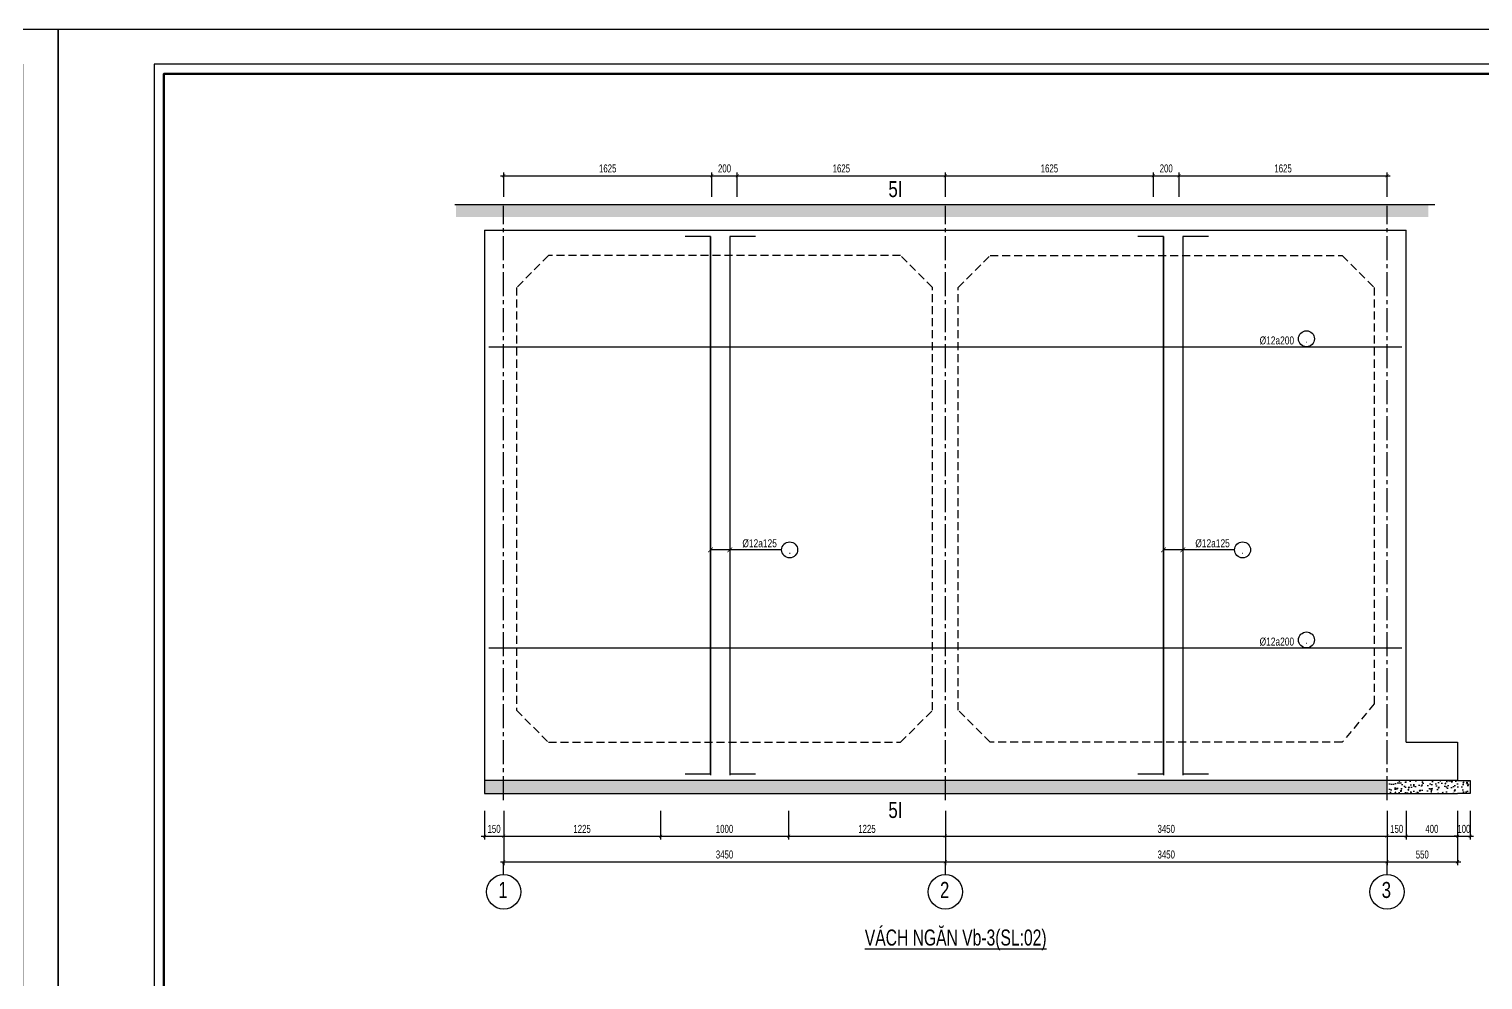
# Model space of a CAD drawing. Header units: millimetres. Extents: x -743195 to -406795, y -426565 to -367165.
# Drawn here: x -491801 to -446379, y -396865 to -367165 of the extents above; entities that cross this region are included whole.
import ezdxf
from ezdxf.enums import TextEntityAlignment as Align

# ---------------------------------------------------------------- set-up
doc = ezdxf.new("R2010")
doc.units = ezdxf.units.MM
doc.header["$LTSCALE"] = 1000
doc.header["$MEASUREMENT"] = 0
doc.linetypes.add('CENTER2', pattern=[1.125, 0.75, -0.125, 0.125, -0.125])
doc.linetypes.add('HIDDEN', pattern=[0.375, 0.25, -0.125])
for name, color, linetype in [('004HIDDEN', 252, 'HIDDEN'), ('8', 8, 'Continuous'), ('CDC-KHUNGTEN', 7, 'Continuous'), ('CDC.01.AXIS', 160, 'CENTER2'), ('CDC.02.DIM', 1, 'Continuous'), ('CDC.03.BORDER', 3, 'Continuous'), ('CDC.05.STEEL', 4, 'Continuous'), ('CDC.06.TEXT', 2, 'Continuous'), ('CDC.10.HATCH', 251, 'Continuous'), ('CDC.14.STEELNUM', 3, 'Continuous'), ('CDC.16.BIGTEXT', 6, 'Continuous'), ('DIM', 1, 'Continuous'), ('KCS_CHI', 1, 'Continuous')]:
    doc.layers.add(name, color=color, linetype=linetype)
doc.styles.add('ARIAL', font='arial.ttf', dxfattribs={"width": 0.7})
doc.styles.add('KCS_SMTEXT', font='arial.ttf', dxfattribs={"width": 0.7})
doc.dimstyles.new('1.25', dxfattribs={"dimscale": 100, "dimtxt": 2.5, "dimasz": 1, "dimexe": 1, "dimexo": 0, "dimgap": 1, "dimtad": 1, "dimdec": 0, "dimlfac": 0.25, "dimdsep": 46, "dimtxsty": 'ARIAL', "dimblk": 'ARCHTICK', "dimcen": 1, "dimdle": 1, "dimclrd": 1, "dimclre": 1, "dimclrt": 2, "dimadec": 0, "dimazin": 0, "dimtfac": 0.00072, "dimtdec": 0, "dimtix": 1, "dimtmove": 2, "dimatfit": 3, "dimldrblk": 'ARCHTICK', "dimfxl": 1, "dimtolj": 1, "dimarcsym": 0})

# ---------------------------------------------------------------- blocks, each defined once
blk = doc.blocks.new('_ArchTick')
at = {"color": 0, "linetype": 'ByBlock', "const_width": 0.15}
blk.add_lwpolyline([(-0.5, -0.5), (0.5, 0.5)], dxfattribs=at)
blk = doc.blocks.new('*D250')
at = {"layer": 'CDC.02.DIM', "color": 1, "lineweight": -2, "transparency": 16777216}
for p, q in [((-477573, -391587), (-477573, -392477)), ((-476973, -391587), (-476973, -392477)), ((-477673, -392377), (-476873, -392377))]:
    blk.add_line(p, q, dxfattribs=at)
at = {"layer": 'Defpoints', "color": 0, "transparency": 16777216}
for p in [(-477573, -391587), (-476973, -391587), (-476973, -392377)]:
    blk.add_point(p, dxfattribs=at)
at = {"layer": 'CDC.02.DIM', "color": 1, "lineweight": -2, "transparency": 16777216, "xscale": 100, "yscale": 100, "zscale": 100, "rotation": 180}
blk.add_blockref('_ArchTick', (-477573, -392377), dxfattribs=at)
at = {"layer": 'CDC.02.DIM', "color": 1, "lineweight": -2, "transparency": 16777216, "xscale": 100, "yscale": 100, "zscale": 100}
blk.add_blockref('_ArchTick', (-476973, -392377), dxfattribs=at)
at = {"layer": 'CDC.02.DIM', "color": 2, "transparency": 16777216, "insert": (-477273, -392149), "char_height": 250, "attachment_point": 5, "style": 'ARIAL'}
blk.add_mtext('\\A1;150', dxfattribs=at)
blk = doc.blocks.new('*D251')
at = {"layer": 'CDC.02.DIM', "color": 1, "lineweight": -2, "transparency": 16777216}
for p, q in [((-476973, -391587), (-476973, -392477)), ((-472073, -391587), (-472073, -392477)), ((-477073, -392377), (-471973, -392377))]:
    blk.add_line(p, q, dxfattribs=at)
at = {"layer": 'Defpoints', "color": 0, "transparency": 16777216}
for p in [(-476973, -391587), (-472073, -391587), (-472073, -392377)]:
    blk.add_point(p, dxfattribs=at)
at = {"layer": 'CDC.02.DIM', "color": 1, "lineweight": -2, "transparency": 16777216, "xscale": 100, "yscale": 100, "zscale": 100, "rotation": 180}
blk.add_blockref('_ArchTick', (-476973, -392377), dxfattribs=at)
at = {"layer": 'CDC.02.DIM', "color": 1, "lineweight": -2, "transparency": 16777216, "xscale": 100, "yscale": 100, "zscale": 100}
blk.add_blockref('_ArchTick', (-472073, -392377), dxfattribs=at)
at = {"layer": 'CDC.02.DIM', "color": 2, "transparency": 16777216, "insert": (-474523, -392149), "char_height": 250, "attachment_point": 5, "style": 'ARIAL'}
blk.add_mtext('\\A1;1225', dxfattribs=at)
blk = doc.blocks.new('*D252')
at = {"layer": 'CDC.02.DIM', "color": 1, "lineweight": -2, "transparency": 16777216}
for p, q in [((-476973, -391587), (-476973, -393277)), ((-463173, -391587), (-463173, -393277)), ((-477073, -393177), (-463073, -393177))]:
    blk.add_line(p, q, dxfattribs=at)
at = {"layer": 'Defpoints', "color": 0, "transparency": 16777216}
for p in [(-476973, -391587), (-463173, -391587), (-463173, -393177)]:
    blk.add_point(p, dxfattribs=at)
at = {"layer": 'CDC.02.DIM', "color": 1, "lineweight": -2, "transparency": 16777216, "xscale": 100, "yscale": 100, "zscale": 100, "rotation": 180}
blk.add_blockref('_ArchTick', (-476973, -393177), dxfattribs=at)
at = {"layer": 'CDC.02.DIM', "color": 1, "lineweight": -2, "transparency": 16777216, "xscale": 100, "yscale": 100, "zscale": 100}
blk.add_blockref('_ArchTick', (-463173, -393177), dxfattribs=at)
at = {"layer": 'CDC.02.DIM', "color": 2, "transparency": 16777216, "insert": (-470073, -392949), "char_height": 250, "attachment_point": 5, "style": 'ARIAL'}
blk.add_mtext('\\A1;3450', dxfattribs=at)
blk = doc.blocks.new('*D253')
at = {"layer": 'CDC.02.DIM', "color": 1, "lineweight": -2, "transparency": 16777216}
for p, q in [((-463173, -391587), (-463173, -392477)), ((-449373, -391587), (-449373, -392477)), ((-463273, -392377), (-449273, -392377))]:
    blk.add_line(p, q, dxfattribs=at)
at = {"layer": 'Defpoints', "color": 0, "transparency": 16777216}
for p in [(-463173, -391587), (-449373, -391587), (-449373, -392377)]:
    blk.add_point(p, dxfattribs=at)
at = {"layer": 'CDC.02.DIM', "color": 1, "lineweight": -2, "transparency": 16777216, "xscale": 100, "yscale": 100, "zscale": 100, "rotation": 180}
blk.add_blockref('_ArchTick', (-463173, -392377), dxfattribs=at)
at = {"layer": 'CDC.02.DIM', "color": 1, "lineweight": -2, "transparency": 16777216, "xscale": 100, "yscale": 100, "zscale": 100}
blk.add_blockref('_ArchTick', (-449373, -392377), dxfattribs=at)
at = {"layer": 'CDC.02.DIM', "color": 2, "transparency": 16777216, "insert": (-456273, -392149), "char_height": 250, "attachment_point": 5, "style": 'ARIAL'}
blk.add_mtext('\\A1;3450', dxfattribs=at)
blk = doc.blocks.new('*D254')
at = {"layer": 'CDC.02.DIM', "color": 1, "lineweight": -2, "transparency": 16777216}
for p, q in [((-449373, -391587), (-449373, -392477)), ((-448773, -391587), (-448773, -392477)), ((-449473, -392377), (-448673, -392377))]:
    blk.add_line(p, q, dxfattribs=at)
at = {"layer": 'Defpoints', "color": 0, "transparency": 16777216}
for p in [(-449373, -391587), (-448773, -391587), (-448773, -392377)]:
    blk.add_point(p, dxfattribs=at)
at = {"layer": 'CDC.02.DIM', "color": 1, "lineweight": -2, "transparency": 16777216, "xscale": 100, "yscale": 100, "zscale": 100, "rotation": 180}
blk.add_blockref('_ArchTick', (-449373, -392377), dxfattribs=at)
at = {"layer": 'CDC.02.DIM', "color": 1, "lineweight": -2, "transparency": 16777216, "xscale": 100, "yscale": 100, "zscale": 100}
blk.add_blockref('_ArchTick', (-448773, -392377), dxfattribs=at)
at = {"layer": 'CDC.02.DIM', "color": 2, "transparency": 16777216, "insert": (-449073, -392149), "char_height": 250, "attachment_point": 5, "style": 'ARIAL'}
blk.add_mtext('\\A1;150', dxfattribs=at)
blk = doc.blocks.new('*D255')
at = {"layer": 'CDC.02.DIM', "color": 1, "lineweight": -2, "transparency": 16777216}
for p, q in [((-448773, -391587), (-448773, -392477)), ((-447173, -391587), (-447173, -392477)), ((-448873, -392377), (-447073, -392377))]:
    blk.add_line(p, q, dxfattribs=at)
at = {"layer": 'Defpoints', "color": 0, "transparency": 16777216}
for p in [(-448773, -391587), (-447173, -391587), (-447173, -392377)]:
    blk.add_point(p, dxfattribs=at)
at = {"layer": 'CDC.02.DIM', "color": 1, "lineweight": -2, "transparency": 16777216, "xscale": 100, "yscale": 100, "zscale": 100, "rotation": 180}
blk.add_blockref('_ArchTick', (-448773, -392377), dxfattribs=at)
at = {"layer": 'CDC.02.DIM', "color": 1, "lineweight": -2, "transparency": 16777216, "xscale": 100, "yscale": 100, "zscale": 100}
blk.add_blockref('_ArchTick', (-447173, -392377), dxfattribs=at)
at = {"layer": 'CDC.02.DIM', "color": 2, "transparency": 16777216, "insert": (-447973, -392149), "char_height": 250, "attachment_point": 5, "style": 'ARIAL'}
blk.add_mtext('\\A1;400', dxfattribs=at)
blk = doc.blocks.new('*D256')
at = {"layer": 'CDC.02.DIM', "color": 1, "lineweight": -2, "transparency": 16777216}
for p, q in [((-447173, -391587), (-447173, -392477)), ((-446773, -391587), (-446773, -392477)), ((-447173, -392377), (-447273, -392377)), ((-447173, -392377), (-446773, -392377)), ((-446773, -392377), (-446673, -392377))]:
    blk.add_line(p, q, dxfattribs=at)
at = {"layer": 'Defpoints', "color": 0, "transparency": 16777216}
for p in [(-447173, -391587), (-446773, -391587), (-446773, -392377)]:
    blk.add_point(p, dxfattribs=at)
at = {"layer": 'CDC.02.DIM', "color": 1, "lineweight": -2, "transparency": 16777216, "xscale": 100, "yscale": 100, "zscale": 100}
blk.add_blockref('_ArchTick', (-447173, -392377), dxfattribs=at)
at = {"layer": 'CDC.02.DIM', "color": 1, "lineweight": -2, "transparency": 16777216, "xscale": 100, "yscale": 100, "zscale": 100, "rotation": 180}
blk.add_blockref('_ArchTick', (-446773, -392377), dxfattribs=at)
at = {"layer": 'CDC.02.DIM', "color": 2, "transparency": 16777216, "insert": (-446973, -392149), "char_height": 250, "attachment_point": 5, "style": 'ARIAL'}
blk.add_mtext('\\A1;100', dxfattribs=at)
blk = doc.blocks.new('*D257')
at = {"layer": 'CDC.02.DIM', "color": 1, "lineweight": -2, "transparency": 16777216}
for p, q in [((-463173, -391587), (-463173, -393277)), ((-449373, -391587), (-449373, -393277)), ((-463273, -393177), (-449273, -393177))]:
    blk.add_line(p, q, dxfattribs=at)
at = {"layer": 'Defpoints', "color": 0, "transparency": 16777216}
for p in [(-463173, -391587), (-449373, -391587), (-449373, -393177)]:
    blk.add_point(p, dxfattribs=at)
at = {"layer": 'CDC.02.DIM', "color": 1, "lineweight": -2, "transparency": 16777216, "xscale": 100, "yscale": 100, "zscale": 100, "rotation": 180}
blk.add_blockref('_ArchTick', (-463173, -393177), dxfattribs=at)
at = {"layer": 'CDC.02.DIM', "color": 1, "lineweight": -2, "transparency": 16777216, "xscale": 100, "yscale": 100, "zscale": 100}
blk.add_blockref('_ArchTick', (-449373, -393177), dxfattribs=at)
at = {"layer": 'CDC.02.DIM', "color": 2, "transparency": 16777216, "insert": (-456273, -392949), "char_height": 250, "attachment_point": 5, "style": 'ARIAL'}
blk.add_mtext('\\A1;3450', dxfattribs=at)
blk = doc.blocks.new('*D258')
at = {"layer": 'CDC.02.DIM', "color": 1, "lineweight": -2, "transparency": 16777216}
for p, q in [((-449373, -391587), (-449373, -393277)), ((-447173, -391587), (-447173, -393277)), ((-449473, -393177), (-447073, -393177))]:
    blk.add_line(p, q, dxfattribs=at)
at = {"layer": 'Defpoints', "color": 0, "transparency": 16777216}
for p in [(-449373, -391587), (-447173, -391587), (-447173, -393177)]:
    blk.add_point(p, dxfattribs=at)
at = {"layer": 'CDC.02.DIM', "color": 1, "lineweight": -2, "transparency": 16777216, "xscale": 100, "yscale": 100, "zscale": 100, "rotation": 180}
blk.add_blockref('_ArchTick', (-449373, -393177), dxfattribs=at)
at = {"layer": 'CDC.02.DIM', "color": 1, "lineweight": -2, "transparency": 16777216, "xscale": 100, "yscale": 100, "zscale": 100}
blk.add_blockref('_ArchTick', (-447173, -393177), dxfattribs=at)
at = {"layer": 'CDC.02.DIM', "color": 2, "transparency": 16777216, "insert": (-448273, -392950), "char_height": 250, "attachment_point": 5, "style": 'ARIAL'}
blk.add_mtext('\\A1;550', dxfattribs=at)
blk = doc.blocks.new('*D259')
at = {"layer": 'CDC.02.DIM', "color": 1, "lineweight": -2, "transparency": 16777216}
for p, q in [((-472073, -391587), (-472073, -392477)), ((-468073, -391587), (-468073, -392477)), ((-472173, -392377), (-467973, -392377))]:
    blk.add_line(p, q, dxfattribs=at)
at = {"layer": 'Defpoints', "color": 0, "transparency": 16777216}
for p in [(-472073, -391587), (-468073, -391587), (-468073, -392377)]:
    blk.add_point(p, dxfattribs=at)
at = {"layer": 'CDC.02.DIM', "color": 1, "lineweight": -2, "transparency": 16777216, "xscale": 100, "yscale": 100, "zscale": 100, "rotation": 180}
blk.add_blockref('_ArchTick', (-472073, -392377), dxfattribs=at)
at = {"layer": 'CDC.02.DIM', "color": 1, "lineweight": -2, "transparency": 16777216, "xscale": 100, "yscale": 100, "zscale": 100}
blk.add_blockref('_ArchTick', (-468073, -392377), dxfattribs=at)
at = {"layer": 'CDC.02.DIM', "color": 2, "transparency": 16777216, "insert": (-470073, -392149), "char_height": 250, "attachment_point": 5, "style": 'ARIAL'}
blk.add_mtext('\\A1;1000', dxfattribs=at)
blk = doc.blocks.new('*D260')
at = {"layer": 'CDC.02.DIM', "color": 1, "lineweight": -2, "transparency": 16777216}
for p, q in [((-468073, -391587), (-468073, -392477)), ((-463173, -391587), (-463173, -392477)), ((-468173, -392377), (-463073, -392377))]:
    blk.add_line(p, q, dxfattribs=at)
at = {"layer": 'Defpoints', "color": 0, "transparency": 16777216}
for p in [(-468073, -391587), (-463173, -391587), (-463173, -392377)]:
    blk.add_point(p, dxfattribs=at)
at = {"layer": 'CDC.02.DIM', "color": 1, "lineweight": -2, "transparency": 16777216, "xscale": 100, "yscale": 100, "zscale": 100, "rotation": 180}
blk.add_blockref('_ArchTick', (-468073, -392377), dxfattribs=at)
at = {"layer": 'CDC.02.DIM', "color": 1, "lineweight": -2, "transparency": 16777216, "xscale": 100, "yscale": 100, "zscale": 100}
blk.add_blockref('_ArchTick', (-463173, -392377), dxfattribs=at)
at = {"layer": 'CDC.02.DIM', "color": 2, "transparency": 16777216, "insert": (-465623, -392149), "char_height": 250, "attachment_point": 5, "style": 'ARIAL'}
blk.add_mtext('\\A1;1225', dxfattribs=at)
blk = doc.blocks.new('*D269')
at = {"layer": 'CDC.02.DIM', "color": 1, "lineweight": -2, "transparency": 16777216}
for p, q in [((-470573, -371746), (-469573, -371746)), ((-470473, -372410), (-470473, -371646)), ((-469673, -372410), (-469673, -371646))]:
    blk.add_line(p, q, dxfattribs=at)
at = {"layer": 'Defpoints', "color": 0, "transparency": 16777216}
for p in [(-469673, -371746), (-470473, -372410), (-469673, -372410)]:
    blk.add_point(p, dxfattribs=at)
at = {"layer": 'CDC.02.DIM', "color": 1, "lineweight": -2, "transparency": 16777216, "xscale": 100, "yscale": 100, "zscale": 100, "rotation": 180}
blk.add_blockref('_ArchTick', (-470473, -371746), dxfattribs=at)
at = {"layer": 'CDC.02.DIM', "color": 1, "lineweight": -2, "transparency": 16777216, "xscale": 100, "yscale": 100, "zscale": 100}
blk.add_blockref('_ArchTick', (-469673, -371746), dxfattribs=at)
at = {"layer": 'CDC.02.DIM', "color": 2, "transparency": 16777216, "insert": (-470073, -371519), "char_height": 250, "attachment_point": 5, "style": 'ARIAL'}
blk.add_mtext('\\A1;200', dxfattribs=at)
blk = doc.blocks.new('*D270')
at = {"layer": 'CDC.02.DIM', "color": 1, "lineweight": -2, "transparency": 16777216}
for p, q in [((-456773, -371746), (-455773, -371746)), ((-456673, -372410), (-456673, -371646)), ((-455873, -372410), (-455873, -371646))]:
    blk.add_line(p, q, dxfattribs=at)
at = {"layer": 'Defpoints', "color": 0, "transparency": 16777216}
for p in [(-455873, -371746), (-456673, -372410), (-455873, -372410)]:
    blk.add_point(p, dxfattribs=at)
at = {"layer": 'CDC.02.DIM', "color": 1, "lineweight": -2, "transparency": 16777216, "xscale": 100, "yscale": 100, "zscale": 100, "rotation": 180}
blk.add_blockref('_ArchTick', (-456673, -371746), dxfattribs=at)
at = {"layer": 'CDC.02.DIM', "color": 1, "lineweight": -2, "transparency": 16777216, "xscale": 100, "yscale": 100, "zscale": 100}
blk.add_blockref('_ArchTick', (-455873, -371746), dxfattribs=at)
at = {"layer": 'CDC.02.DIM', "color": 2, "transparency": 16777216, "insert": (-456273, -371519), "char_height": 250, "attachment_point": 5, "style": 'ARIAL'}
blk.add_mtext('\\A1;200', dxfattribs=at)
blk = doc.blocks.new('*D271')
at = {"layer": 'CDC.02.DIM', "color": 1, "lineweight": -2, "transparency": 16777216}
for p, q in [((-477073, -371746), (-470373, -371746)), ((-476973, -372410), (-476973, -371646)), ((-470473, -372410), (-470473, -371646))]:
    blk.add_line(p, q, dxfattribs=at)
at = {"layer": 'Defpoints', "color": 0, "transparency": 16777216}
for p in [(-470473, -371746), (-476973, -372410), (-470473, -372410)]:
    blk.add_point(p, dxfattribs=at)
at = {"layer": 'CDC.02.DIM', "color": 1, "lineweight": -2, "transparency": 16777216, "xscale": 100, "yscale": 100, "zscale": 100, "rotation": 180}
blk.add_blockref('_ArchTick', (-476973, -371746), dxfattribs=at)
at = {"layer": 'CDC.02.DIM', "color": 1, "lineweight": -2, "transparency": 16777216, "xscale": 100, "yscale": 100, "zscale": 100}
blk.add_blockref('_ArchTick', (-470473, -371746), dxfattribs=at)
at = {"layer": 'CDC.02.DIM', "color": 2, "transparency": 16777216, "insert": (-473723, -371519), "char_height": 250, "attachment_point": 5, "style": 'ARIAL'}
blk.add_mtext('\\A1;1625', dxfattribs=at)
blk = doc.blocks.new('*D272')
at = {"layer": 'CDC.02.DIM', "color": 1, "lineweight": -2, "transparency": 16777216}
for p, q in [((-469773, -371746), (-463073, -371746)), ((-469673, -372410), (-469673, -371646)), ((-463173, -372410), (-463173, -371646))]:
    blk.add_line(p, q, dxfattribs=at)
at = {"layer": 'Defpoints', "color": 0, "transparency": 16777216}
for p in [(-463173, -371746), (-469673, -372410), (-463173, -372410)]:
    blk.add_point(p, dxfattribs=at)
at = {"layer": 'CDC.02.DIM', "color": 1, "lineweight": -2, "transparency": 16777216, "xscale": 100, "yscale": 100, "zscale": 100, "rotation": 180}
blk.add_blockref('_ArchTick', (-469673, -371746), dxfattribs=at)
at = {"layer": 'CDC.02.DIM', "color": 1, "lineweight": -2, "transparency": 16777216, "xscale": 100, "yscale": 100, "zscale": 100}
blk.add_blockref('_ArchTick', (-463173, -371746), dxfattribs=at)
at = {"layer": 'CDC.02.DIM', "color": 2, "transparency": 16777216, "insert": (-466423, -371519), "char_height": 250, "attachment_point": 5, "style": 'ARIAL'}
blk.add_mtext('\\A1;1625', dxfattribs=at)
blk = doc.blocks.new('*D273')
at = {"layer": 'CDC.02.DIM', "color": 1, "lineweight": -2, "transparency": 16777216}
for p, q in [((-463273, -371746), (-456573, -371746)), ((-463173, -372410), (-463173, -371646)), ((-456673, -372410), (-456673, -371646))]:
    blk.add_line(p, q, dxfattribs=at)
at = {"layer": 'Defpoints', "color": 0, "transparency": 16777216}
for p in [(-456673, -371746), (-463173, -372410), (-456673, -372410)]:
    blk.add_point(p, dxfattribs=at)
at = {"layer": 'CDC.02.DIM', "color": 1, "lineweight": -2, "transparency": 16777216, "xscale": 100, "yscale": 100, "zscale": 100, "rotation": 180}
blk.add_blockref('_ArchTick', (-463173, -371746), dxfattribs=at)
at = {"layer": 'CDC.02.DIM', "color": 1, "lineweight": -2, "transparency": 16777216, "xscale": 100, "yscale": 100, "zscale": 100}
blk.add_blockref('_ArchTick', (-456673, -371746), dxfattribs=at)
at = {"layer": 'CDC.02.DIM', "color": 2, "transparency": 16777216, "insert": (-459923, -371519), "char_height": 250, "attachment_point": 5, "style": 'ARIAL'}
blk.add_mtext('\\A1;1625', dxfattribs=at)
blk = doc.blocks.new('*D274')
at = {"layer": 'CDC.02.DIM', "color": 1, "lineweight": -2, "transparency": 16777216}
for p, q in [((-455973, -371746), (-449273, -371746)), ((-455873, -372410), (-455873, -371646)), ((-449373, -372410), (-449373, -371646))]:
    blk.add_line(p, q, dxfattribs=at)
at = {"layer": 'Defpoints', "color": 0, "transparency": 16777216}
for p in [(-449373, -371746), (-455873, -372410), (-449373, -372410)]:
    blk.add_point(p, dxfattribs=at)
at = {"layer": 'CDC.02.DIM', "color": 1, "lineweight": -2, "transparency": 16777216, "xscale": 100, "yscale": 100, "zscale": 100, "rotation": 180}
blk.add_blockref('_ArchTick', (-455873, -371746), dxfattribs=at)
at = {"layer": 'CDC.02.DIM', "color": 1, "lineweight": -2, "transparency": 16777216, "xscale": 100, "yscale": 100, "zscale": 100}
blk.add_blockref('_ArchTick', (-449373, -371746), dxfattribs=at)
at = {"layer": 'CDC.02.DIM', "color": 2, "transparency": 16777216, "insert": (-452623, -371519), "char_height": 250, "attachment_point": 5, "style": 'ARIAL'}
blk.add_mtext('\\A1;1625', dxfattribs=at)
blk = doc.blocks.new('KHUNG A1')
at = {"layer": 'CDC-KHUNGTEN', "color": 8}
blk.add_lwpolyline([(10368.18, 709.17), (10447.22, 709.17), (10447.22, 1281.17), (9647.22, 1281.17), (9647.22, 709.17), (10368.18, 709.17)], dxfattribs=at)
at = {"layer": 'CDC-KHUNGTEN', "color": 255, "lineweight": 60}
blk.add_lwpolyline([(10366.22, 712.17), (10366.22, 1278.17), (9650.22, 1278.17), (9650.22, 712.17), (10366.22, 712.17)], close=True, dxfattribs=at)
at = {"layer": 'Defpoints', "color": 1, "ltscale": 0.2}
blk.add_lwpolyline([(9617.22, 698.17), (9617.22, 1292.17), (10458.22, 1292.17), (10458.22, 698.17), (9617.22, 698.17)], close=True, dxfattribs=at)

msp = doc.modelspace()

# ---------------------------------------------------------------- hatches: boundary and pattern name
at = {"layer": '8'}
h = msp.add_hatch(dxfattribs=at)
h.set_pattern_fill('AR-HBONE', color=256, scale=32, angle=49.95578)
h.set_pattern_definition([(94.95578, (-872878.64, -366017.8), (-138.579015, 116.46397), [384, -128]), (184.95578, (-872889.7, -365890.28), (-138.579015, 116.46397), [384, -128])])
h.paths.add_polyline_path([(-448085.8, -373033.8), (-448085.8, -372641.3), (-478461.4, -372641.3), (-478461.4, -373033.8)])
at = {"layer": 'CDC.10.HATCH'}
h = msp.add_hatch(dxfattribs=at)
h.set_pattern_fill('AR-CONC', color=256, scale=50, style=0)
h.set_pattern_definition([(50, (-439193.08, -179357.06), (358.6301, -31.37607), [37.5, -412.5]), (355, (-439193.08, -179357.06), (-69.37567, 376.09607), [30, -330]), (100.4514, (-439163.2, -179359.67), (289.2547, 344.71977), [31.8701, -350.57106]), (46.1842, (-439193.1, -179257.06), (533.6205, -82.7595), [56.25, -618.75]), (96.6356, (-439148.6, -179263.95), (467.3314, 487.0589), [47.8051, -525.8565]), (351.1842, (-439193.1, -179257.06), (467.331, 487.0593), [45, -495]), (21, (-439143.08, -179282.06), (298.45353, -201.30945), [37.5, -412.5]), (326, (-439143.08, -179282.06), (121.65767, 362.575), [30, -330]), (71.4514, (-439118.2, -179298.83), (420.1113, 161.26525), [31.8701, -350.57106]), (37.5, (-439193.08, -179357.06), (6.07993, 166.44693), [0, -326, 0, -335, 0, -331.25]), (7.5, (-439193.08, -179357.06), (131.53477, 197.20586), [0, -191, 0, -318.5, 0, -126.25]), (327.5, (-439304.58, -179357.06), (266.91122, -11.27744), [0, -125, 0, -390, 0, -517.5]), (317.5, (-439354.58, -179357.06), (291.59308, 50.0525), [0, -162.5, 0, -259, 0, -367.5])])
h.paths.add_polyline_path([(-449573.3, -390641.3), (-463173.3, -390641.3), (-463173.3, -391041.3), (-449573.3, -391041.3)])
h.paths.add_polyline_path([(-463173.3, -390641.3), (-476773.3, -390641.3), (-476773.3, -391041.3), (-463173.3, -391041.3)])
h.paths.add_polyline_path([(-477573.3, -390641.3), (-477573.3, -391041.3), (-476773.3, -391041.3), (-476773.3, -390641.3)])
h.paths.add_polyline_path([(-449373.3, -391041.3), (-449373.3, -390641.3), (-449573.3, -390641.3), (-449573.3, -391041.3)])
h = msp.add_hatch(dxfattribs=at)
h.set_pattern_fill('AR-CONC', color=256, scale=50, style=0)
h.set_pattern_definition([(50, (5953.38, 0), (358.63009, -31.37607), [37.5, -412.5]), (355, (5953.38, 0), (-69.37567, 376.09607), [30, -330]), (100.4514, (5983.26, -2.6), (289.2547, 344.71977), [31.8701, -350.57106]), (46.1842, (5953.4, 100), (533.62052, -82.7595), [56.25, -618.75]), (96.6356, (5997.85, 93.1), (467.33135, 487.05894), [47.80514, -525.8565]), (351.1842, (5953.4, 100), (467.33097, 487.0593), [45, -495]), (21, (6003.38, 75), (298.45353, -201.30945), [37.5, -412.5]), (326, (6003.38, 75), (121.65767, 362.57502), [30, -330]), (71.4514, (6028.25, 58.22), (420.11131, 161.26525), [31.8701, -350.57106]), (37.5, (5953.38, 0), (6.079928, 166.446927), [0, -326, 0, -335, 0, -331.25]), (7.5, (5953.38, 0), (131.53477, 197.205856), [0, -191, 0, -318.5, 0, -126.25]), (327.5, (5841.88, 0), (266.911218, -11.277436), [0, -125, 0, -390, 0, -517.5]), (317.5, (5791.88, 0), (291.593085, 50.05249), [0, -162.5, 0, -259, 0, -367.5])])
h.paths.add_polyline_path([(-446773.3, -390641.3), (-447173.3, -390641.3), (-449373.3, -390641.3), (-449373.3, -391041.3), (-447173.3, -391041.3), (-446773.3, -391041.3)])

# ---------------------------------------------------------------- linework, layer by layer
at = {"layer": '004HIDDEN', "elevation": 0}
for points in [[(-476573.3, -388441.3), (-475573.3, -389441.3), (-464573.3, -389441.3), (-463573.3, -388441.3), (-463573.3, -375241.3), (-464573.3, -374241.3), (-475573.3, -374241.3), (-476573.3, -375241.3)], [(-449773.3, -388241.3), (-450773.3, -389441.3), (-461773.3, -389441.3), (-462773.3, -388441.3), (-462773.3, -375241.3), (-461773.3, -374241.3), (-450773.3, -374241.3), (-449773.3, -375241.3)]]:
    msp.add_lwpolyline(points, close=True, dxfattribs=at)
at = {"layer": 'CDC.01.AXIS'}
for p, q in [((-476973.3, -391255.6), (-476973.3, -372682.8)), ((-463173.3, -391255.6), (-463173.3, -372682.8)), ((-449373.3, -391255.6), (-449373.3, -372682.8))]:
    msp.add_line(p, q, dxfattribs=at)
at = {"layer": 'CDC.03.BORDER'}
for p, q in [((-478503, -372641.3), (-447885.8, -372641.3)), ((-448773.3, -389441.3), (-448773.3, -373441.3))]:
    msp.add_line(p, q, dxfattribs=at)
at = {"layer": 'CDC.03.BORDER', "ltscale": 5}
for p, q in [((-477573.3, -373441.3), (-477573.3, -391041.3)), ((-477573.3, -373441.3), (-448773.3, -373441.3)), ((-448773.3, -389441.3), (-447173.3, -389441.3)), ((-447173.3, -389441.3), (-447173.3, -390641.3)), ((-447173.3, -390641.3), (-477573.3, -390641.3))]:
    msp.add_line(p, q, dxfattribs=at)
at = {"layer": 'CDC.05.STEEL', "ltscale": 5}
for p, q in [((-470507.7, -373649.3), (-470507.7, -390469.1)), ((-469907.7, -373649.3), (-469907.7, -390469.1)), ((-456357.3, -373649.3), (-456357.3, -390469.1)), ((-455757.3, -373649.3), (-455757.3, -390469.1)), ((-477433.3, -377089.6), (-448913.3, -377089.6)), ((-477433.3, -386497), (-448913.3, -386497))]:
    msp.add_line(p, q, dxfattribs=at)
at = {"layer": 'CDC.05.STEEL', "ltscale": 5, "elevation": 0}
for points in [[(-471307.7, -390431.9), (-470507.7, -390431.9), (-470507.7, -373649.3), (-471307.7, -373649.3)], [(-469107.7, -373649.3), (-469907.7, -373649.3), (-469907.7, -390431.9), (-469107.7, -390431.9)], [(-457157.3, -390431.9), (-456357.3, -390431.9), (-456357.3, -373649.3), (-457157.3, -373649.3)], [(-454957.3, -373649.3), (-455757.3, -373649.3), (-455757.3, -390431.9), (-454957.3, -390431.9)]]:
    msp.add_lwpolyline(points, dxfattribs=at)
at = {"layer": 'CDC.14.STEELNUM', "color": 1}
for centre in [(-451891, -376839.6), (-468038.1, -383432.1), (-453887.6, -383432.1), (-451891, -386247)]:
    msp.add_circle(centre, 250, dxfattribs=at)
at = {"layer": 'DIM'}
for p, q in [((-476973.3, -393577.2), (-476973.3, -393177.2)), ((-463173.3, -393577.2), (-463173.3, -393177.2)), ((-449373.3, -393577.2), (-449373.3, -393177.2))]:
    msp.add_line(p, q, dxfattribs=at)
at = {"layer": 'KCS_CHI'}
for p, q in [((-468288.1, -383432.1), (-470507.7, -383432.1)), ((-454137.6, -383432.1), (-456357.3, -383432.1))]:
    msp.add_line(p, q, dxfattribs=at)
at = {"layer": 'KCS_CHI', "elevation": 0}
for points in [[(-477573.3, -391041.3), (-447173.3, -391041.3)], [(-447173.3, -390641.3), (-446773.3, -390641.3), (-446773.3, -391041.3), (-447173.3, -391041.3)]]:
    msp.add_lwpolyline(points, dxfattribs=at)
at = {"layer": 'KCS_CHI'}
for centre in [(-476973.3, -394114.1), (-463173.3, -394114.1), (-449373.3, -394114.1)]:
    msp.add_circle(centre, 536.9, dxfattribs=at)

# ---------------------------------------------------------------- block references
at = {"xscale": 100, "yscale": 100, "zscale": 100}
for p in [(-1536717.3, -496382.7), (-1452617.3, -496382.7)]:
    msp.add_blockref('KHUNG A1', p, dxfattribs=at)
at = {"layer": 'KCS_CHI', "xscale": -150, "yscale": 150, "zscale": 100, "rotation": 270}
for p in [(-470507.7, -383432.1), (-469907.7, -383432.1), (-456357.3, -383432.1), (-455757.3, -383432.1)]:
    msp.add_blockref('_ArchTick', p, dxfattribs=at)

# ---------------------------------------------------------------- texts
at = {"layer": 'CDC.06.TEXT', "color": 6, "style": 'KCS_SMTEXT', "width": 0.75}
for s, p in [('5I', (-464952, -372413.9)), ('5I', (-464952, -391806.9)), ('1', (-477140.7, -394305.5)), ('2', (-463340.7, -394305.5)), ('3', (-449540.7, -394305.5))]:
    msp.add_text(s, height=500, dxfattribs=at).set_placement(p)
at = {"layer": 'CDC.06.TEXT', "style": 'KCS_SMTEXT', "width": 0.75}
for s, p in [('%%C12a200', (-453355.3, -377015.4)), ('%%C12a125', (-469514.9, -383352.1)), ('%%C12a125', (-455364.5, -383352.1)), ('%%C12a200', (-453355.3, -386422.7))]:
    msp.add_text(s, height=250, dxfattribs=at).set_placement(p)
at = {"layer": 'CDC.14.STEELNUM', "style": 'KCS_SMTEXT', "width": 0.6}
for p in [(-451885.2, -376839.4), (-468032.3, -383431.8), (-453881.8, -383431.8), (-451885.2, -386246.7)]:
    msp.add_text('.', height=250, dxfattribs=at).set_placement(p, align=Align.MIDDLE_CENTER)
at = {"layer": 'CDC.16.BIGTEXT', "style": 'KCS_SMTEXT', "width": 0.7}
msp.add_text('%%UVÁCH NGĂN Vb-3(SL:02)', height=500, dxfattribs=at).set_placement((-462850.9, -395791.8), align=Align.CENTER)

# ---------------------------------------------------------------- dimensions: what is measured, and where the dimension line sits
at = {"layer": 'CDC.02.DIM'}
for base, p1, p2, picture, middle in [((-470473.3, -371746.4), (-476973.3, -372410.3), (-470473.3, -372410.3), '*D271', (-473723.3, -371518.8)), ((-469673.3, -371746.4), (-470473.3, -372410.3), (-469673.3, -372410.3), '*D269', (-470073.3, -371518.8)), ((-463173.3, -371746.4), (-469673.3, -372410.3), (-463173.3, -372410.3), '*D272', (-466423.3, -371518.8)), ((-456673.3, -371746.4), (-463173.3, -372410.3), (-456673.3, -372410.3), '*D273', (-459923.3, -371518.8)), ((-455873.3, -371746.4), (-456673.3, -372410.3), (-455873.3, -372410.3), '*D270', (-456273.3, -371518.8)), ((-449373.3, -371746.4), (-455873.3, -372410.3), (-449373.3, -372410.3), '*D274', (-452623.3, -371518.8)), ((-476973.3, -392376.8), (-477573.3, -391587.1), (-476973.3, -391587.1), '*D250', (-477273.3, -392149.2)), ((-472073.3, -392376.8), (-476973.3, -391587.1), (-472073.3, -391587.1), '*D251', (-474523.3, -392149.2)), ((-463173.3, -393177.2), (-476973.3, -391587.1), (-463173.3, -391587.1), '*D252', (-470073.3, -392949.5)), ((-468073.3, -392376.8), (-472073.3, -391587.1), (-468073.3, -391587.1), '*D259', (-470073.3, -392149.2)), ((-463173.3, -392376.8), (-468073.3, -391587.1), (-463173.3, -391587.1), '*D260', (-465623.3, -392149.2)), ((-449373.3, -392376.8), (-463173.3, -391587.1), (-449373.3, -391587.1), '*D253', (-456273.3, -392149.1)), ((-449373.3, -393177.2), (-463173.3, -391587.1), (-449373.3, -391587.1), '*D257', (-456273.3, -392949.5)), ((-448773.3, -392376.8), (-449373.3, -391587.1), (-448773.3, -391587.1), '*D254', (-449073.3, -392149.2)), ((-447173.3, -393177.2), (-449373.3, -391587.1), (-447173.3, -391587.1), '*D258', (-448273.3, -392949.6)), ((-447173.3, -392376.8), (-448773.3, -391587.1), (-447173.3, -391587.1), '*D255', (-447973.3, -392149.2)), ((-446773.3, -392376.8), (-447173.3, -391587.1), (-446773.3, -391587.1), '*D256', (-446973.3, -392149.2))]:
    dim = msp.add_linear_dim(base=base, p1=p1, p2=p2, dimstyle='1.25', dxfattribs=at)
    dim.commit()
    dim.dimension.update_dxf_attribs({"geometry": picture, "text_midpoint": middle})

doc.saveas('drawing.dxf')
